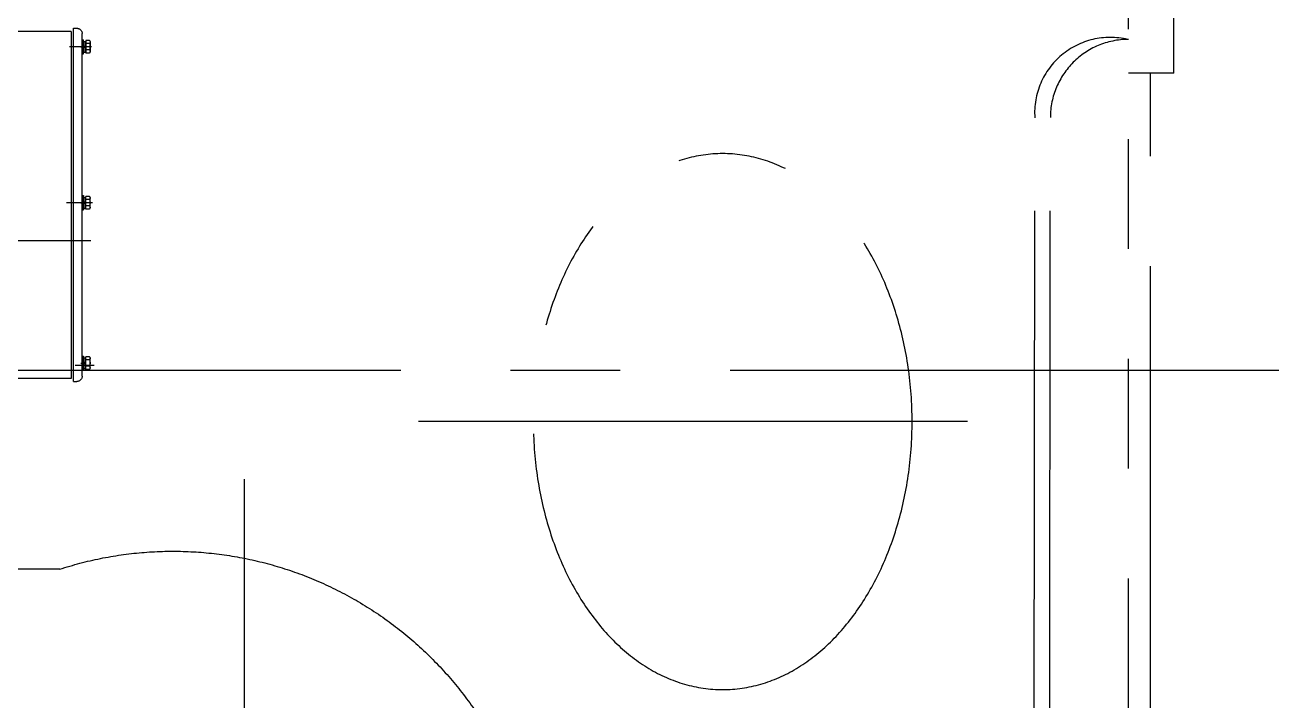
# Model space of a CAD drawing. Header units: millimetres. Extents: x 0 to 21000, y 0 to 14850.
# Drawn here: x 14877 to 16304, y 8492 to 9261 of the extents above; entities that cross this region are included whole.
import ezdxf

# ---------------------------------------------------------------- set-up
doc = ezdxf.new("R2010")
doc.units = ezdxf.units.MM
doc.header["$LTSCALE"] = 500
doc.linetypes.add('G', pattern=[2, 1.25, -0.25, 0.25, -0.25])
doc.linetypes.add('K', pattern=[2.5, 1.25, -0.25, 0.25, -0.25, 0.25, -0.25])
doc.layers.add('05', color=4, linetype='G')
doc.layers.add('07', color=6, linetype='K')

# ---------------------------------------------------------------- blocks, each defined once
blk = doc.blocks.new('erewre')
at = {"layer": '05', "color": 142, "linetype": 'G'}
for p, q in [((9000.1, 9988), (9000.1, 7251.7)), ((8852.5, 8635), (8852.5, 7251.7))]:
    blk.add_line(p, q, dxfattribs=at)
at = {"layer": '07', "color": 6, "linetype": 'K'}
for p, q in [((8661.8, 9868.2), (8318.8, 9868.2)), ((8661.8, 9868.2), (8661.8, 9816.7)), ((9506.3, 9841.7), (8661.8, 9841.7)), ((9861.8, 9816.7), (8318.8, 9816.7)), ((9443.3, 9726.9), (8712.3, 9727.7)), ((9443.3, 9709.2), (8712.3, 9710)), ((9058.3, 9633.3), (9058.3, 8960.4))]:
    blk.add_line(p, q, dxfattribs=at)
for centre, radius, start, end in [((8707.1, 9795.9), 86.1, 166.5917, 273.5104), ((8712.3, 9816.7), 89, 180, 270)]:
    blk.add_arc(centre, radius, start, end, dxfattribs=at)
at = {"layer": '07', "color": 6, "linetype": 'K', "extrusion": (0, 0, -1)}
blk.add_ellipse((9058.3, 9354.6), major_axis=(305, 0), ratio=0.707107, dxfattribs=at)
blk = doc.blocks.new('fer')
at = {"layer": '07', "color": 6, "linetype": 'K', "ltscale": 1.5}
for p, q in [((15099.6, 6808.9), (16003, 6808.9)), ((16143.2, 6625.8), (16127.2, 6625.8)), ((16127.2, 6624.2), (16127.2, 6625.8)), ((16128, 6632.6), (16128, 6628.5)), ((16128, 6628.5), (16142.4, 6628.5)), ((16129.4, 6627.9), (16128.8, 6628.5)), ((16129, 6627.9), (16141.3, 6627.9)), ((16129, 6625.8), (16129, 6627.9)), ((16141.3, 6625.8), (16129, 6625.8)), ((16141, 6627.9), (16129.4, 6627.9)), ((16129.8, 6633.2), (16140.6, 6633.2)), ((16131.6, 6632.6), (16131.6, 6628.5)), ((16132.7, 6616.3), (16132.7, 6637.8)), ((16135, 6627.9), (16134, 6625.8)), ((16135.2, 6625), (16135.2, 6628.7)), ((16135.2, 6622.8), (16135.2, 6627.1)), ((16135.4, 6625.8), (16136.4, 6627.9)), ((16138.8, 6632.6), (16138.8, 6628.5)), ((16141, 6627.9), (16141.6, 6628.5)), ((16141.3, 6625.8), (16141.3, 6627.9)), ((16142.4, 6632.6), (16142.4, 6628.5)), ((16143.2, 6624.2), (16143.2, 6625.8)), ((16310.5, 6632.6), (16310.5, 6628.5)), ((16310.5, 6628.5), (16324.9, 6628.5)), ((16311.9, 6627.9), (16311.3, 6628.5)), ((16323.5, 6627.9), (16311.9, 6627.9)), ((16312.3, 6633.2), (16323.1, 6633.2)), ((16314.1, 6632.6), (16314.1, 6628.5)), ((16317.7, 6636), (16317.7, 6606.3)), ((16321.3, 6632.6), (16321.3, 6628.5)), ((16323.5, 6627.9), (16324.1, 6628.5)), ((16324.9, 6632.6), (16324.9, 6628.5)), ((16487.2, 6625.8), (16503.2, 6625.8)), ((16487.2, 6624.2), (16487.2, 6625.8)), ((16488, 6632.6), (16488, 6628.5)), ((16502.4, 6628.5), (16488, 6628.5)), ((16489.4, 6627.9), (16488.8, 6628.5)), ((16489, 6625.8), (16489, 6627.9)), ((16501.3, 6627.9), (16489, 6627.9)), ((16489, 6625.8), (16501.3, 6625.8)), ((16489.4, 6627.9), (16501, 6627.9)), ((16500.6, 6633.2), (16489.8, 6633.2)), ((16491.6, 6632.6), (16491.6, 6628.5)), ((16495.2, 6634.8), (16495.2, 6609.8)), ((16495.2, 6625), (16495.2, 6628.7)), ((16495.2, 6622.8), (16495.2, 6627.1)), ((16498.8, 6632.6), (16498.8, 6628.5)), ((16501, 6627.9), (16501.6, 6628.5)), ((16501.3, 6625.8), (16501.3, 6627.9)), ((16502.4, 6632.6), (16502.4, 6628.5)), ((16503.2, 6624.2), (16503.2, 6625.8)), ((16114.2, 6614.2), (16114.2, 6618.2)), ((16114.2, 6614.2), (16516.2, 6614.2)), ((16117.7, 6611.7), (16117.7, 6468.7)), ((16512.7, 6611.7), (16117.7, 6611.7)), ((16120.2, 6624.2), (16510.2, 6624.2)), ((16143.2, 6624.2), (16127.2, 6624.2)), ((16487.2, 6624.2), (16503.2, 6624.2)), ((16512.7, 6611.7), (16512.7, 6468.7)), ((16516.2, 6614.2), (16516.2, 6618.2)), ((15900.5, 6598.7), (15900.5, 6468.7))]:
    blk.add_line(p, q, dxfattribs=at)
at = {"layer": '07', "color": 6, "linetype": 'K'}
for p, q in [((16325.7, 6625.8), (16309.7, 6625.8)), ((16309.7, 6624.2), (16309.7, 6625.8)), ((16311.5, 6625.8), (16311.5, 6627.9)), ((16311.5, 6627.9), (16323.8, 6627.9)), ((16323.8, 6625.8), (16311.5, 6625.8)), ((16313.2, 6624.2), (16313.2, 6625.8)), ((16317.5, 6627.9), (16316.5, 6625.8)), ((16317.7, 6625), (16317.7, 6628.7)), ((16317.7, 6622.8), (16317.7, 6627.1)), ((16317.9, 6625.8), (16318.9, 6627.9)), ((16322.2, 6624.2), (16322.2, 6625.8)), ((16323.8, 6625.8), (16323.8, 6627.9)), ((16325.7, 6624.2), (16325.7, 6625.8)), ((16489, 6625.8), (16489, 6627.9)), ((16489, 6627.9), (16501.3, 6627.9)), ((16501.3, 6625.8), (16489, 6625.8)), ((16495, 6627.9), (16494, 6625.8)), ((16495.2, 6625), (16495.2, 6628.7)), ((16495.4, 6625.8), (16496.4, 6627.9)), ((16501.3, 6625.8), (16501.3, 6627.9)), ((16325.7, 6624.2), (16309.7, 6624.2))]:
    blk.add_line(p, q, dxfattribs=at)
at = {"layer": '07', "color": 6, "linetype": 'K', "ltscale": 1.5}
for centre, radius, start, end in [((15504.1, 6727.6), 416.9, 341.9827, 86.2743), ((16129.8, 6630), 3.18, 55.6158, 124.3842), ((16135.2, 6621.3), 11.9, 72.412, 107.588), ((16140.6, 6630), 3.18, 55.6158, 124.3842), ((16312.3, 6630), 3.18, 55.6158, 124.3842), ((16317.7, 6621.3), 11.9, 72.412, 107.588), ((16323.1, 6630), 3.18, 55.6158, 124.3842), ((16489.8, 6630), 3.18, 55.6158, 124.3842), ((16495.2, 6621.3), 11.9, 72.412, 107.588), ((16500.6, 6630), 3.18, 55.6158, 124.3842), ((16120.2, 6618.2), 6, 90, 180), ((16510.2, 6618.2), 6, 0, 90)]:
    blk.add_arc(centre, radius, start, end, dxfattribs=at)

msp = doc.modelspace()

# ---------------------------------------------------------------- block references
at = {"layer": '07', "rotation": 270}
msp.add_blockref('erewre', (6316.36, 17868.1), dxfattribs=at)
at = {"layer": '07', "xscale": -1, "rotation": 270}
msp.add_blockref('fer', (8317.37, -7258.73), dxfattribs=at)

doc.saveas('drawing.dxf')
